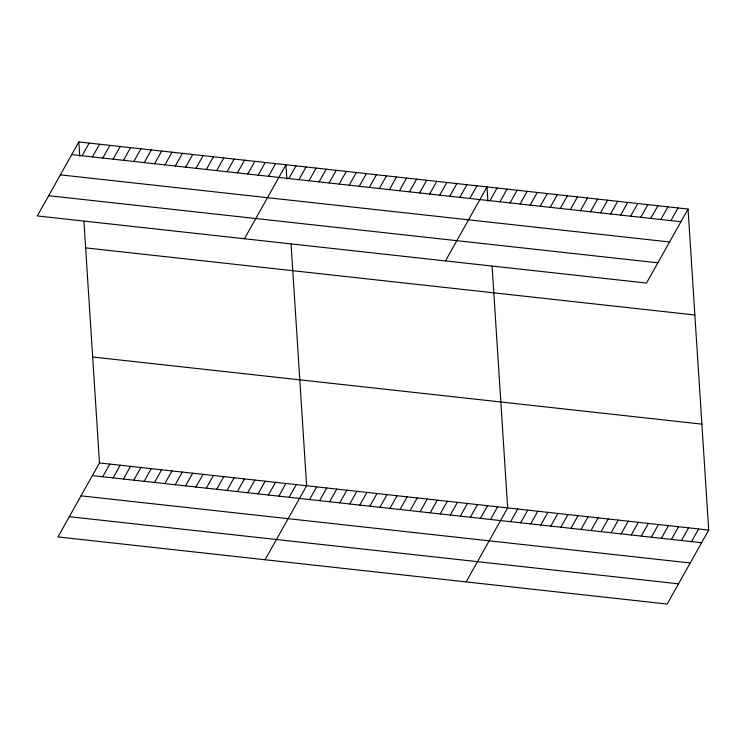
<?xml version="1.0" encoding="UTF-8"?>
<svg xmlns="http://www.w3.org/2000/svg" width="746" height="746" viewBox="0 0 746 746"><rect width="100%" height="100%" fill="white"/><g stroke="black" fill="none" stroke-linecap="round" stroke-linejoin="round"><path stroke-width="1.12" d="M78.824 141.945L37.3 215.939L646.521 283.06L688.045 209.066L78.824 141.945L79.747 156.287M82.069 155.755L89.184 143.083M92.429 156.902L99.535 144.23M102.78 158.04L109.895 145.367M113.14 159.187L120.255 146.505M123.5 160.325L130.606 147.652M133.851 161.462L140.966 148.79M144.211 162.609L151.326 149.927M154.562 163.747L161.677 151.074M164.922 164.885L172.037 152.212M175.282 166.032L182.397 153.35M185.633 167.169L192.748 154.497M195.993 168.307L203.108 155.634M206.353 169.454L213.459 156.781M216.704 170.592L223.819 157.919M227.064 171.739L234.179 159.057M237.424 172.876L244.529 160.204M247.775 174.014L254.89 161.341M258.135 175.161L265.25 162.479M83.934 221.394L99.479 462.94L57.955 536.933L667.176 604.055L708.7 530.061L688.045 209.066M268.495 176.298L275.6 163.626M102.724 476.759L109.839 464.077M244.436 238.757L285.96 164.763L286.884 179.105M113.084 477.897L120.19 465.224M288.898 178.546L296.013 165.873M123.435 479.035L130.55 466.362M298.95 179.655L306.065 166.983M133.795 480.182L140.91 467.509M309.003 180.765L316.118 168.083M144.146 481.319L151.261 468.647M319.055 181.865L326.17 169.193M154.506 482.466L161.621 469.784M329.107 182.975L336.222 170.302M164.866 483.604L171.981 470.931M339.16 184.085L346.275 171.412M175.217 484.741L182.332 472.069M349.212 185.195L356.327 172.512M185.577 485.888L192.692 473.206M359.264 186.295L366.379 173.622M195.937 487.026L203.043 474.353M369.317 187.405L376.432 174.732M206.288 488.164L213.403 475.491M379.369 188.514L386.484 175.842M216.648 489.311L223.763 476.629M389.421 189.624L396.536 176.942M227.008 490.448L234.113 477.776M399.474 190.724L406.589 178.052M237.359 491.586L244.474 478.913M409.526 191.834L416.641 179.161M247.719 492.733L254.834 480.051M419.578 192.944L426.693 180.271M258.079 493.871L265.184 481.198M429.631 194.053L436.746 181.371M268.429 495.008L275.544 482.336M439.683 195.163L446.798 182.481M278.79 496.155L285.905 483.483M449.735 196.263L456.85 183.591M289.14 497.293L296.255 484.62M459.788 197.373L466.903 184.7M265.091 559.761L306.615 485.758L291.071 244.212M469.84 198.483L476.955 185.81M309.553 499.54L316.668 486.868M445.474 260.913L487.007 186.91L487.931 201.261M319.605 500.65L326.72 487.977M489.945 200.693L497.06 188.02M329.657 501.76L336.772 489.087M499.997 201.802L507.103 189.13M339.71 502.869L346.825 490.187M510.05 202.912L517.155 190.239M349.762 503.97L356.877 491.297M520.102 204.022L527.208 191.34M359.814 505.079L366.929 492.407M530.154 205.122L537.26 192.449M369.867 506.189L376.982 493.516M540.207 206.232L547.312 193.559M379.919 507.299L387.034 494.617M550.259 207.341L557.365 194.669M389.971 508.399L397.086 495.726M560.311 208.451L567.417 195.769M400.024 509.509L407.139 496.836M570.364 209.551L577.469 196.879M410.076 510.618L417.191 497.946M580.416 210.661L587.522 197.988M420.129 511.728L427.244 499.046M590.459 211.771L597.574 199.098M430.181 512.828L437.296 500.156M600.511 212.88L607.626 200.198M440.233 513.938L447.348 501.265M610.564 213.981L617.679 201.308M450.286 515.048L457.401 502.375M620.616 215.09L627.731 202.418M460.338 516.157L467.453 503.475M630.668 216.2L637.783 203.527M470.39 517.258L477.505 504.585M640.721 217.31L647.836 204.628M480.443 518.367L487.558 505.695M650.773 218.41L657.888 205.737M490.495 519.477L497.601 506.804M660.825 219.52L667.94 206.847M466.129 581.908L507.653 507.914L492.118 266.359M670.878 220.63L677.993 207.957M510.6 521.696L517.705 509.014M520.652 522.797L527.758 510.124M530.704 523.906L537.81 511.234M540.757 525.016L547.862 512.343M550.809 526.126L557.915 513.444M560.861 527.226L567.967 514.553M570.914 528.336L578.019 515.663M580.957 529.446L588.072 516.773M591.009 530.555L598.124 517.873M601.062 531.656L608.177 518.983M611.114 532.765L618.229 520.093M621.166 533.875L628.281 521.202M631.219 534.985L638.334 522.303M641.271 536.085L648.386 523.412M651.323 537.195L658.438 524.522M661.376 538.304L668.491 525.632M671.428 539.414L678.543 526.732M681.48 540.514L688.595 527.842M691.533 541.624L698.648 528.951M71.709 154.618L680.93 221.739M60.361 174.853L669.572 241.974M48.658 195.704L657.879 262.825M85.641 247.877L694.862 314.989M92.663 357.008L701.883 424.129M99.479 462.94L708.7 530.061M92.364 475.612L701.585 542.734M81.006 495.848L690.227 562.969M69.313 516.698L678.534 583.82"/></g></svg>
